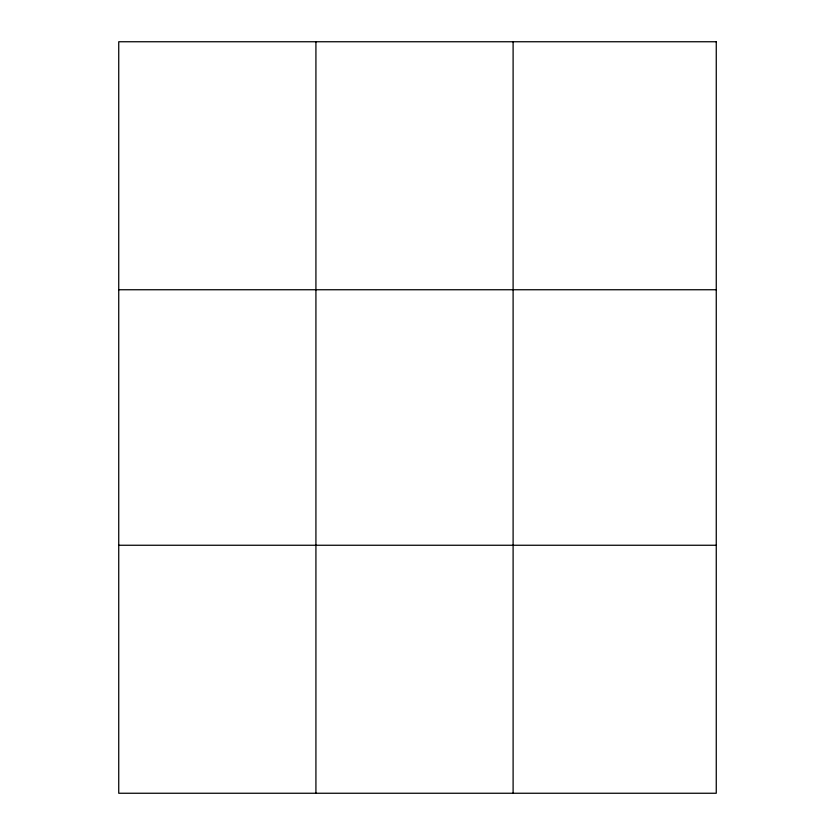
<?xml version="1.0" encoding="UTF-8"?>
<svg xmlns="http://www.w3.org/2000/svg" width="835" height="835" viewBox="0 0 835 835"><rect width="100%" height="100%" fill="white"/><g stroke="black" fill="none" stroke-linecap="round" stroke-linejoin="round"><path stroke-width="1.25" d="M315.922 793.25L315.922 41.75M513.107 793.25L513.107 41.75M118.737 289.745L716.263 289.745M118.737 545.255L716.263 545.255M716.263 41.75L716.263 793.25L118.737 793.25L118.737 41.75L716.263 41.75"/></g></svg>
